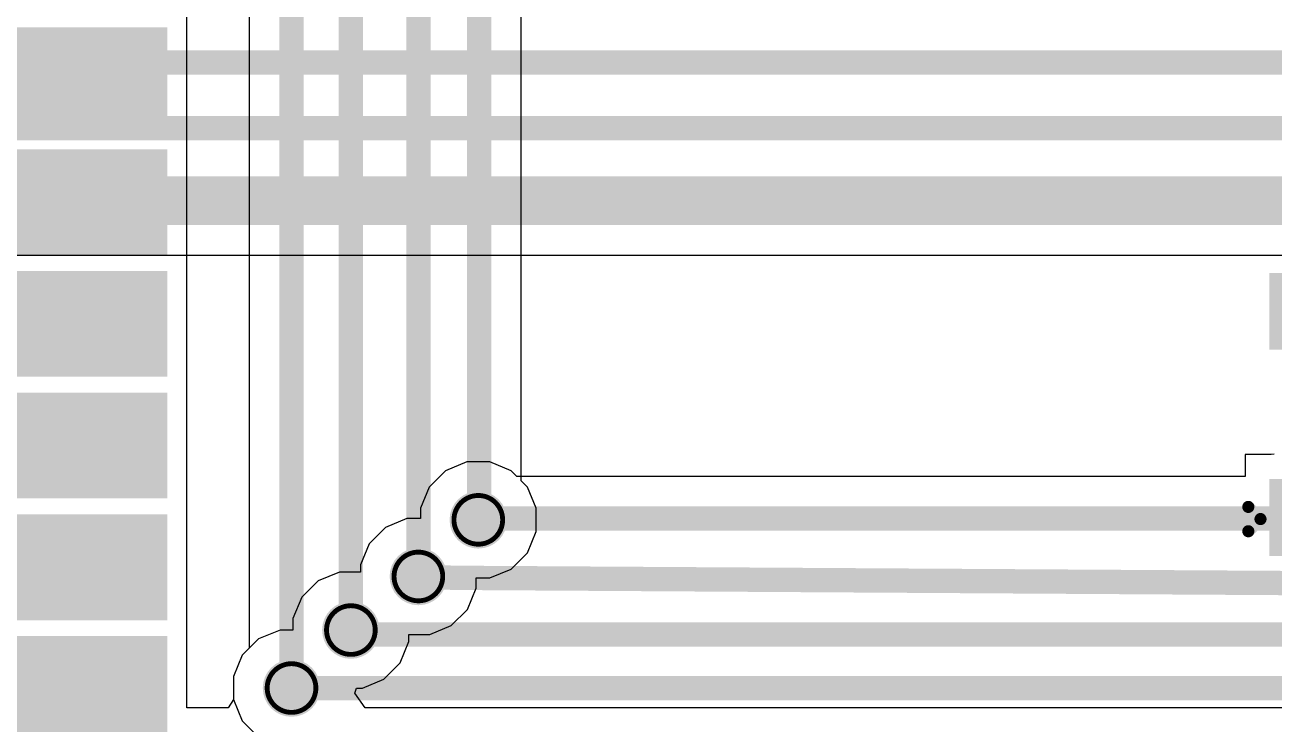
# Model space of a CAD drawing. Header units: inches. Extents: x -46 to 312, y 0 to 111.
# Drawn here: x -36.82 to -23.79, y 31.88 to 39.18 of the extents above; entities that cross this region are included whole.
import ezdxf

# ---------------------------------------------------------------- set-up
doc = ezdxf.new("R2010")
doc.units = ezdxf.units.IN
for name, color, linetype in [('Bottom Layer', 5, 'Continuous'), ('Bottom Overlay', 54, 'Continuous'), ('Bottom Paste', 16, 'Continuous'), ('Bottom Solder', 6, 'Continuous'), ('Drill Drawing', 1, 'Continuous'), ('Top Layer', 1, 'Continuous'), ('Top Paste', 8, 'Continuous'), ('Top Solder', 216, 'Continuous'), ('Via Holes', 16, 'Continuous')]:
    doc.layers.add(name, color=color, linetype=linetype)

# ---------------------------------------------------------------- blocks, each defined once
blk = doc.blocks.new('TSA016A2518A_B_16')
at = {"layer": 'Bottom Layer'}
for points in [[(-2.625, 1.425), (-1.575, 1.425), (-1.575, 0.725), (-2.625, 0.725)], [(1.575, 1.425), (2.625, 1.425), (2.625, 0.725), (1.575, 0.725)], [(-2.625, -0.725), (-1.575, -0.725), (-1.575, -1.425), (-2.625, -1.425)], [(1.575, -0.725), (2.625, -0.725), (2.625, -1.425), (1.575, -1.425)]]:
    blk.add_hatch(color=5, dxfattribs=at).paths.add_polyline_path(points)
at = {"layer": 'Bottom Paste'}
for points in [[(-2.625, 1.425), (-1.575, 1.425), (-1.575, 0.725), (-2.625, 0.725)], [(1.575, 1.425), (2.625, 1.425), (2.625, 0.725), (1.575, 0.725)], [(-2.625, -0.725), (-1.575, -0.725), (-1.575, -1.425), (-2.625, -1.425)], [(1.575, -0.725), (2.625, -0.725), (2.625, -1.425), (1.575, -1.425)]]:
    blk.add_hatch(color=16, dxfattribs=at).paths.add_polyline_path(points)
at = {"layer": 'Bottom Solder'}
for points in [[(-2.676, 1.476), (-1.524, 1.476), (-1.524, 0.674), (-2.676, 0.674)], [(1.524, 1.476), (2.676, 1.476), (2.676, 0.674), (1.524, 0.674)], [(-2.676, -0.674), (-1.524, -0.674), (-1.524, -1.476), (-2.676, -1.476)], [(1.524, -0.674), (2.676, -0.674), (2.676, -1.476), (1.524, -1.476)]]:
    blk.add_hatch(color=6, dxfattribs=at).paths.add_polyline_path(points)
at = {"layer": 'Bottom Overlay', "const_width": 0.127}
for points in [[(-2.02, 1.686), (-1.395, 1.686)], [(-1.395, 1.686), (1.367, 1.686)], [(1.367, 1.686), (2.14, 1.686)], [(-0.508, 1.016), (0.508, 1.016)], [(-2.2, -0.544), (-2.2, 0.544)], [(2.2, -0.544), (2.2, 0.544)], [(-2.896, -1.219), (-2.896, -0.965)], [(-2.896, -0.965), (-2.769, -1.092)], [(-2.896, -1.219), (-2.769, -1.092)], [(-0.508, -1.016), (0.508, -1.016)], [(-2.06, -1.712), (-1.366, -1.712)], [(-1.366, -1.712), (1.366, -1.712)], [(1.366, -1.712), (2.08, -1.712)]]:
    blk.add_lwpolyline(points, dxfattribs=at)
at = {"layer": 'Bottom Overlay', "const_width": 0.0635}
for points in [[(-2.052, 1.686, 1), (-1.988, 1.686, 1)], [(-1.427, 1.686, 1), (-1.363, 1.686, 1)], [(-1.427, 1.686, 1), (-1.363, 1.686, 1)], [(1.335, 1.686, 1), (1.399, 1.686, 1)], [(1.335, 1.686, 1), (1.399, 1.686, 1)], [(2.108, 1.686, 1), (2.172, 1.686, 1)], [(-0.54, 1.016, 1), (-0.476, 1.016, 1)], [(-0.54, 1.016, 1), (-0.476, 1.016, 1)], [(0.476, 1.016, 1), (0.54, 1.016, 1)], [(0.476, 1.016, 1), (0.54, 1.016, 1)], [(-2.232, 0.544, 1), (-2.168, 0.544, 1)], [(2.168, 0.544, 1), (2.232, 0.544, 1)], [(-2.232, -0.544, 1), (-2.168, -0.544, 1)], [(2.168, -0.544, 1), (2.232, -0.544, 1)], [(-2.927, -0.965, 1), (-2.864, -0.965, 1)], [(-2.927, -0.965, 1), (-2.864, -0.965, 1)], [(-2.8, -1.092, 1), (-2.737, -1.092, 1)], [(-2.8, -1.092, 1), (-2.737, -1.092, 1)], [(-0.54, -1.016, 1), (-0.476, -1.016, 1)], [(-0.54, -1.016, 1), (-0.476, -1.016, 1)], [(0.476, -1.016, 1), (0.54, -1.016, 1)], [(0.476, -1.016, 1), (0.54, -1.016, 1)], [(-2.927, -1.219, 1), (-2.864, -1.219, 1)], [(-2.927, -1.219, 1), (-2.864, -1.219, 1)], [(-2.092, -1.712, 1), (-2.028, -1.712, 1)], [(-1.398, -1.712, 1), (-1.335, -1.712, 1)], [(-1.398, -1.712, 1), (-1.335, -1.712, 1)], [(1.335, -1.712, 1), (1.398, -1.712, 1)], [(1.335, -1.712, 1), (1.398, -1.712, 1)], [(2.048, -1.712, 1), (2.112, -1.712, 1)]]:
    blk.add_lwpolyline(points, format="xyb", close=True, dxfattribs=at)
at = {"layer": 'Bottom Overlay', "const_width": 0.127}
for points in [[(-0.508, -1.016, -1), (-0.508, 1.016)], [(0.508, 1.016, -1), (0.508, -1.016)]]:
    blk.add_lwpolyline(points, format="xyb", dxfattribs=at)
blk = doc.blocks.new('41_SMD_UFL_M______84')
at = {"layer": 'Top Layer'}
for points in [[(-9.5, -0.83), (-8, -0.83), (-8, -1.73), (-9.5, -1.73)], [(-9.5, -2.1), (-8, -2.1), (-8, -3), (-9.5, -3)], [(-9.5, -3.37), (-8, -3.37), (-8, -4.27), (-9.5, -4.27)], [(-9.5, -4.64), (-8, -4.64), (-8, -5.54), (-9.5, -5.54)], [(-9.5, -5.91), (-8, -5.91), (-8, -6.81), (-9.5, -6.81)], [(-9.5, -7.18), (-8, -7.18), (-8, -8.08), (-9.5, -8.08)]]:
    blk.add_hatch(color=1, dxfattribs=at).paths.add_polyline_path(points)
at = {"layer": 'Top Paste'}
for points in [[(-9.5, -0.83), (-8, -0.83), (-8, -1.73), (-9.5, -1.73)], [(-9.5, -2.1), (-8, -2.1), (-8, -3), (-9.5, -3)], [(-9.5, -3.37), (-8, -3.37), (-8, -4.27), (-9.5, -4.27)], [(-9.5, -4.64), (-8, -4.64), (-8, -5.54), (-9.5, -5.54)], [(-9.5, -5.91), (-8, -5.91), (-8, -6.81), (-9.5, -6.81)], [(-9.5, -7.18), (-8, -7.18), (-8, -8.08), (-9.5, -8.08)]]:
    blk.add_hatch(color=8, dxfattribs=at).paths.add_polyline_path(points)
at = {"layer": 'Top Solder'}
for points in [[(-9.602, -0.728), (-7.898, -0.728), (-7.898, -1.832), (-9.602, -1.832)], [(-9.602, -1.998), (-7.898, -1.998), (-7.898, -3.102), (-9.602, -3.102)], [(-9.602, -3.268), (-7.898, -3.268), (-7.898, -4.372), (-9.602, -4.372)], [(-9.602, -4.538), (-7.898, -4.538), (-7.898, -5.642), (-9.602, -5.642)], [(-9.602, -5.808), (-7.898, -5.808), (-7.898, -6.912), (-9.602, -6.912)], [(-9.602, -7.078), (-7.898, -7.078), (-7.898, -8.182), (-9.602, -8.182)]]:
    blk.add_hatch(color=216, dxfattribs=at).paths.add_polyline_path(points)

msp = doc.modelspace()

# ---------------------------------------------------------------- hatches: boundary and pattern name
at = {"layer": 'Bottom Layer'}
h = msp.add_hatch(color=5, dxfattribs=at)
edge = h.paths.add_edge_path()
edge.add_arc((-32.088, 34.013), 0.3, 0, 360)
h = msp.add_hatch(color=5, dxfattribs=at)
edge = h.paths.add_edge_path()
edge.add_arc((-32.713, 33.422), 0.3, 0, 360)
h = msp.add_hatch(color=5, dxfattribs=at)
edge = h.paths.add_edge_path()
edge.add_arc((-33.417, 32.863), 0.3, 0, 360)
h = msp.add_hatch(color=5, dxfattribs=at)
edge = h.paths.add_edge_path()
edge.add_arc((-34.036, 32.258), 0.3, 0, 360)
at = {"layer": 'Top Layer'}
h = msp.add_hatch(color=1, dxfattribs=at)
edge = h.paths.add_edge_path()
edge.add_arc((-32.088, 34.013), 0.3, 0, 360)
h = msp.add_hatch(color=1, dxfattribs=at)
edge = h.paths.add_edge_path()
edge.add_arc((-32.713, 33.422), 0.3, 0, 360)
h = msp.add_hatch(color=1, dxfattribs=at)
edge = h.paths.add_edge_path()
edge.add_arc((-33.417, 32.863), 0.3, 0, 360)
h = msp.add_hatch(color=1, dxfattribs=at)
edge = h.paths.add_edge_path()
edge.add_arc((-34.036, 32.258), 0.3, 0, 360)
at = {"layer": 'Via Holes'}
h = msp.add_hatch(color=7, dxfattribs=at)
edge = h.paths.add_edge_path()
edge.add_arc((-32.088, 34.013), 0.15, 0, 360)
h = msp.add_hatch(color=7, dxfattribs=at)
edge = h.paths.add_edge_path()
edge.add_arc((-32.713, 33.422), 0.15, 0, 360)
h = msp.add_hatch(color=7, dxfattribs=at)
edge = h.paths.add_edge_path()
edge.add_arc((-33.417, 32.863), 0.15, 0, 360)
h = msp.add_hatch(color=7, dxfattribs=at)
edge = h.paths.add_edge_path()
edge.add_arc((-34.036, 32.258), 0.15, 0, 360)

# ---------------------------------------------------------------- linework, layer by layer
at = {"layer": 'Bottom Layer'}
for p, q in [((-38.989, 36.773), (-16.975, 36.773)), ((-23.818, 34.693), (-24.092, 34.693)), ((-24.092, 34.693), (-24.092, 34.466)), ((-23.788, 34.699), (-23.818, 34.693)), ((-32.43, 34.525), (-32.6, 34.355)), ((-32.208, 34.617), (-32.43, 34.525)), ((-31.967, 34.617), (-32.208, 34.617)), ((-31.745, 34.525), (-31.967, 34.617)), ((-31.685, 34.466), (-31.745, 34.525)), ((-24.092, 34.466), (-31.685, 34.466)), ((-32.6, 34.355), (-32.692, 34.133)), ((-32.692, 34.133), (-32.692, 34.026)), ((-32.834, 34.026), (-33.056, 33.934)), ((-32.692, 34.026), (-32.834, 34.026)), ((-33.056, 33.934), (-33.226, 33.764)), ((-33.226, 33.764), (-33.318, 33.542)), ((-33.318, 33.542), (-33.318, 33.468)), ((-33.759, 33.376), (-33.93, 33.205)), ((-33.537, 33.468), (-33.759, 33.376)), ((-33.318, 33.468), (-33.537, 33.468)), ((-33.93, 33.205), (-34.022, 32.983)), ((-34.022, 32.983), (-34.022, 32.863)), ((-34.156, 32.863), (-34.379, 32.771)), ((-34.022, 32.863), (-34.156, 32.863)), ((-34.379, 32.771), (-34.549, 32.601)), ((-34.549, 32.601), (-34.641, 32.378)), ((-34.641, 32.378), (-34.641, 32.138)), ((-34.641, 32.138), (-34.549, 31.915)), ((-34.549, 31.915), (-34.379, 31.745))]:
    msp.add_line(p, q, dxfattribs=at)
for points, const_width in [([(-39.853, 38.786), (3.266, 38.786)], 0.254), ([(-41.204, 38.1), (-14.605, 38.1)], 0.254), ([(-38.989, 37.343), (-16.975, 37.343)], 0.508), ([(-32.088, 34.013), (-32.075, 34.026)], 0.254), ([(-32.075, 34.026), (-23.345, 34.026)], 0.254), ([(-32.713, 33.422), (-32.338, 33.408)], 0.254), ([(-32.338, 33.408), (-10.371, 33.27)], 0.254), ([(-33.417, 32.817), (1.04, 32.817)], 0.254), ([(-34.036, 32.258), (2.476, 32.258)], 0.254)]:
    msp.add_lwpolyline(points, dxfattribs=dict(at, const_width=const_width))
at = {"layer": 'Bottom Layer', "const_width": 0.127}
for points in [[(-32.151, 34.013, 1), (-32.024, 34.013, 1)], [(-32.138, 34.026, 1), (-32.011, 34.026, 1)], [(-32.138, 34.026, 1), (-32.011, 34.026, 1)], [(-32.777, 33.422, 1), (-32.65, 33.422, 1)], [(-32.402, 33.408, 1), (-32.275, 33.408, 1)], [(-32.402, 33.408, 1), (-32.275, 33.408, 1)], [(-33.48, 32.817, 1), (-33.353, 32.817, 1)], [(-34.099, 32.258, 1), (-33.972, 32.258, 1)]]:
    msp.add_lwpolyline(points, format="xyb", close=True, dxfattribs=at)
at = {"layer": 'Drill Drawing'}
for points, const_width in [([(-31.834, 34.013, 1), (-32.342, 34.013, 1)], 0.0508), ([(-32.354, 34.013, 1), (-32.329, 34.013, 1)], 0.0254), ([(-31.846, 34.013, 1), (-31.821, 34.013, 1)], 0.0254), ([(-32.459, 33.422, 1), (-32.967, 33.422, 1)], 0.0508), ([(-32.98, 33.422, 1), (-32.955, 33.422, 1)], 0.0254), ([(-32.472, 33.422, 1), (-32.447, 33.422, 1)], 0.0254), ([(-33.163, 32.863, 1), (-33.671, 32.863, 1)], 0.0508), ([(-33.683, 32.863, 1), (-33.658, 32.863, 1)], 0.0254), ([(-33.175, 32.863, 1), (-33.15, 32.863, 1)], 0.0254), ([(-33.782, 32.258, 1), (-34.29, 32.258, 1)], 0.0508), ([(-34.303, 32.258, 1), (-34.277, 32.258, 1)], 0.0254), ([(-33.795, 32.258, 1), (-33.769, 32.258, 1)], 0.0254)]:
    msp.add_lwpolyline(points, format="xyb", close=True, dxfattribs=dict(at, const_width=const_width))
at = {"layer": 'Top Layer'}
for p, q in [((-31.64, 34.42), (-31.64, 44.567)), ((-35.127, 39.113), (-35.127, 40.698)), ((-34.476, 40.688), (-34.476, 32.673)), ((-35.127, 37.843), (-35.127, 39.113)), ((-35.127, 36.813), (-35.127, 37.843)), ((-35.127, 35.303), (-35.127, 36.813)), ((-35.127, 36.813), (-35.127, 36.813)), ((-35.127, 34.033), (-35.127, 35.303)), ((-35.127, 35.303), (-35.127, 35.303)), ((-31.575, 34.355), (-31.64, 34.42)), ((-31.483, 34.133), (-31.575, 34.355)), ((-31.483, 33.892), (-31.483, 34.133)), ((-35.127, 32.763), (-35.127, 34.033)), ((-31.575, 33.67), (-31.483, 33.892)), ((-31.745, 33.5), (-31.575, 33.67)), ((-31.967, 33.408), (-31.745, 33.5)), ((-32.109, 33.301), (-32.109, 33.408)), ((-32.109, 33.408), (-31.967, 33.408)), ((-32.201, 33.079), (-32.109, 33.301)), ((-32.371, 32.909), (-32.201, 33.079)), ((-32.593, 32.817), (-32.371, 32.909)), ((-35.127, 32.053), (-35.127, 32.763)), ((-32.904, 32.52), (-32.812, 32.742)), ((-32.812, 32.742), (-32.812, 32.817)), ((-32.812, 32.817), (-32.593, 32.817)), ((-34.549, 32.601), (-34.641, 32.378)), ((-34.476, 32.673), (-34.549, 32.601)), ((-33.074, 32.35), (-32.904, 32.52)), ((-34.641, 32.378), (-34.641, 32.138)), ((-33.296, 32.258), (-33.074, 32.35)), ((-33.376, 32.205), (-33.358, 32.258)), ((-33.269, 32.053), (-33.376, 32.205)), ((-33.358, 32.258), (-33.296, 32.258)), ((-34.698, 32.053), (-35.127, 32.053)), ((-34.641, 32.138), (-34.698, 32.053)), ((-32.627, 32.053), (-33.269, 32.053)), ((-31.117, 32.053), (-32.627, 32.053)), ((-32.627, 32.053), (-32.627, 32.053)), ((-28.817, 32.053), (-31.117, 32.053)), ((-31.117, 32.053), (-31.117, 32.053)), ((-27.307, 32.053), (-28.817, 32.053)), ((-28.817, 32.053), (-28.817, 32.053)), ((-26.277, 32.053), (-27.307, 32.053)), ((-27.307, 32.053), (-27.307, 32.053)), ((-24.767, 32.053), (-26.277, 32.053)), ((-26.277, 32.053), (-26.277, 32.053)), ((-22.467, 32.053), (-24.767, 32.053)), ((-24.767, 32.053), (-24.767, 32.053))]:
    msp.add_line(p, q, dxfattribs=at)
at = {"layer": 'Top Layer', "const_width": 0.254}
for points in [[(-32.08, 34.02), (-32.08, 44.567)], [(-32.713, 33.422), (-32.713, 43.156)], [(-33.417, 32.863), (-33.417, 41.958)], [(-34.036, 32.258), (-34.036, 40.688)], [(-38.453, 38.603), (-36.436, 38.598)], [(-37.726, 37.328), (-36.436, 37.328)], [(-37.208, 36.058), (-36.182, 36.058)], [(-32.088, 34.013), (-32.08, 34.02)]]:
    msp.add_lwpolyline(points, dxfattribs=at)
at = {"layer": 'Top Layer', "const_width": 0.127}
for points in [[(-36.5, 38.598, 1), (-36.373, 38.598, 1)], [(-36.5, 37.328, 1), (-36.373, 37.328, 1)], [(-36.245, 36.058, 1), (-36.118, 36.058, 1)], [(-32.151, 34.013, 1), (-32.024, 34.013, 1)], [(-32.144, 34.02, 1), (-32.017, 34.02, 1)], [(-32.144, 34.02, 1), (-32.017, 34.02, 1)], [(-32.777, 33.422, 1), (-32.65, 33.422, 1)], [(-33.48, 32.863, 1), (-33.353, 32.863, 1)], [(-34.099, 32.258, 1), (-33.972, 32.258, 1)]]:
    msp.add_lwpolyline(points, format="xyb", close=True, dxfattribs=at)

# ---------------------------------------------------------------- block references
for name, p in [('41_SMD_UFL_M______84', (-27.432, 39.878)), ('TSA016A2518A_B_16', (-21.162, 35.113))]:
    msp.add_blockref(name, p)

doc.saveas('drawing.dxf')
